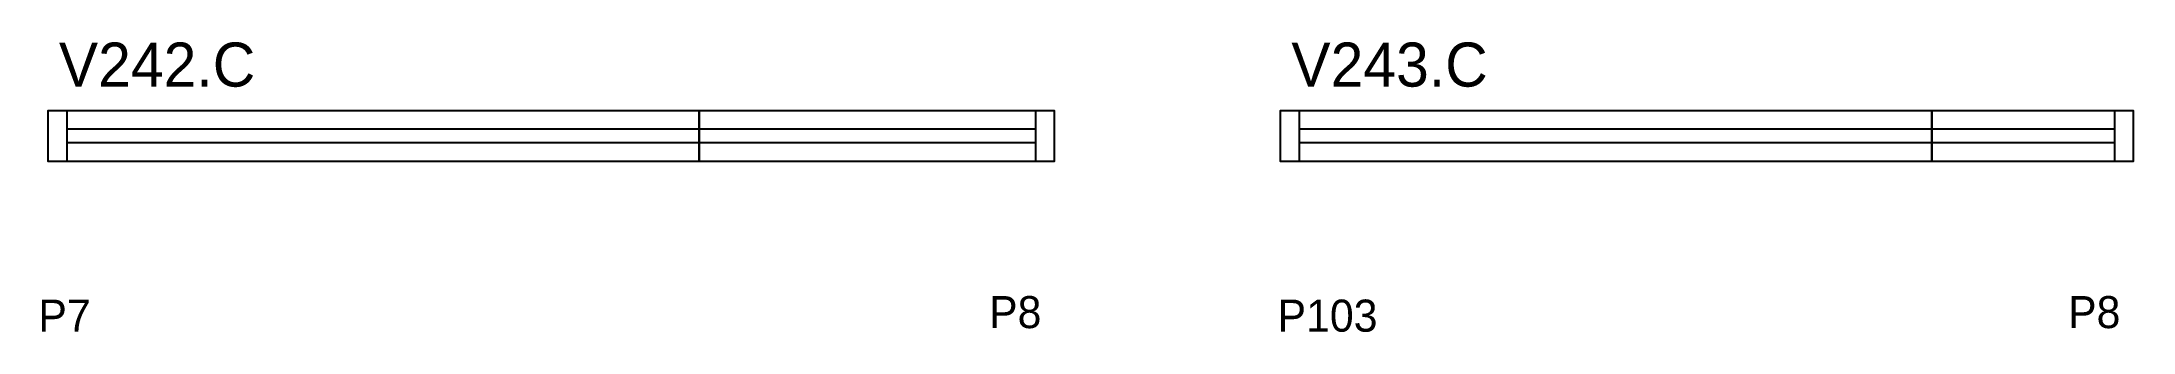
# Model space of a CAD drawing. Header units: metres. Extents: x 2195 to 2978, y 15159 to 15267.
import ezdxf

# ---------------------------------------------------------------- set-up
doc = ezdxf.new("R2010")
doc.units = ezdxf.units.M
for name, color, linetype in [('5', 7, 'Continuous'), ('NOMENCLATURA', 7, 'Continuous'), ('Painéis', 7, 'Continuous'), ('SARR_2.2x7', 7, 'Continuous')]:
    doc.layers.add(name, color=color, linetype=linetype)

msp = doc.modelspace()

# ---------------------------------------------------------------- linework, layer by layer
at = {"layer": 'Painéis', "color": 7, "lineweight": 25}
for points in [[(2441.13, 15222.7), (2197.13, 15222.7), (2197.13, 15241.7), (2441.13, 15241.7)], [(2441.13, 15241.7), (2574.13, 15241.7), (2574.13, 15222.7), (2441.13, 15222.7)], [(2902.92, 15222.7), (2658.92, 15222.7), (2658.92, 15241.7), (2902.92, 15241.7)], [(2902.92, 15241.7), (2978.42, 15241.7), (2978.42, 15222.7), (2902.92, 15222.7)]]:
    msp.add_lwpolyline(points, close=True, dxfattribs=at)
at = {"layer": 'SARR_2.2x7', "color": 7, "lineweight": 25}
for p, q in [((2204.13, 15241.7), (2204.13, 15222.7)), ((2567.13, 15241.7), (2567.13, 15222.7)), ((2665.92, 15241.7), (2665.92, 15222.7)), ((2971.42, 15241.7), (2971.42, 15222.7)), ((2441.13, 15234.7), (2204.13, 15234.7)), ((2567.13, 15234.7), (2441.13, 15234.7)), ((2902.92, 15234.7), (2665.92, 15234.7)), ((2971.42, 15234.7), (2902.92, 15234.7)), ((2204.13, 15229.7), (2441.13, 15229.7)), ((2441.13, 15229.7), (2567.13, 15229.7)), ((2665.92, 15229.7), (2902.92, 15229.7)), ((2902.92, 15229.7), (2971.42, 15229.7))]:
    msp.add_line(p, q, dxfattribs=at)

# ---------------------------------------------------------------- texts
at = {"layer": '5', "color": 7, "lineweight": 25}
for s, p in [('P7', (2193.5, 15158.96)), ('P8', (2549.72, 15160.29)), ('P103', (2657.81, 15158.96)), ('P8', (2954.01, 15160.29))]:
    msp.add_text(s, height=12, dxfattribs=at).set_placement(p)
at = {"layer": 'NOMENCLATURA', "color": 7, "lineweight": 25}
for s, p in [('V242.C', (2201.19, 15250.67)), ('V243.C', (2662.98, 15250.67))]:
    msp.add_text(s, height=16.5, dxfattribs=at).set_placement(p)

doc.saveas('drawing.dxf')
